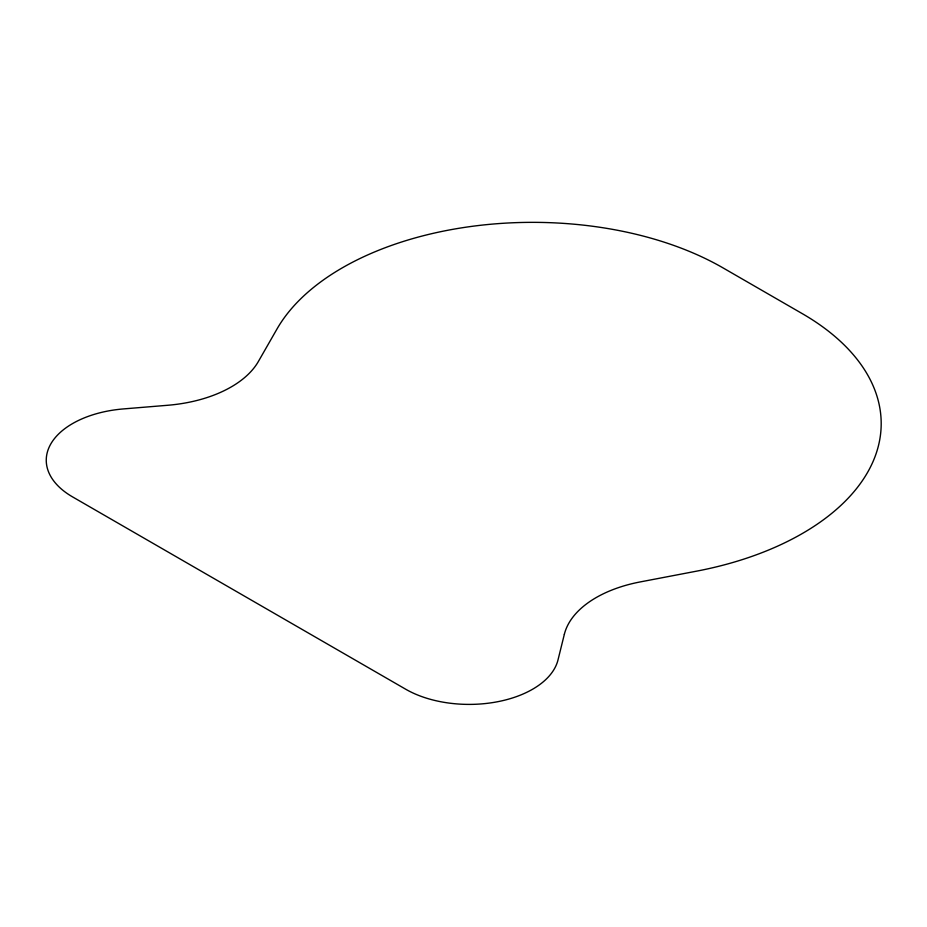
<?xml version="1.0" encoding="UTF-8"?>
<svg xmlns="http://www.w3.org/2000/svg" width="927" height="927" viewBox="0 0 927 927"><rect width="100%" height="100%" fill="white"/><g stroke="black" fill="none" stroke-linecap="round" stroke-linejoin="round"><path stroke-width="1.39" d="M564.358 634.265L558.008 659.908A89.745 51.819 0 0 1 497.544 701.739A89.745 51.819 0 0 1 405.702 689.224L72.538 496.872A89.745 51.819 0 0 1 50.858 443.848A89.745 51.819 0 0 1 123.303 408.934L167.729 405.273A112.179 64.774 0 0 0 258.366 361.507L277.011 328.969A269.236 155.446 0 0 1 723.002 267.88L802.33 313.674A269.236 155.446 0 0 1 696.525 571.171L640.163 581.936A112.179 64.774 0 0 0 564.358 634.265"/></g></svg>
